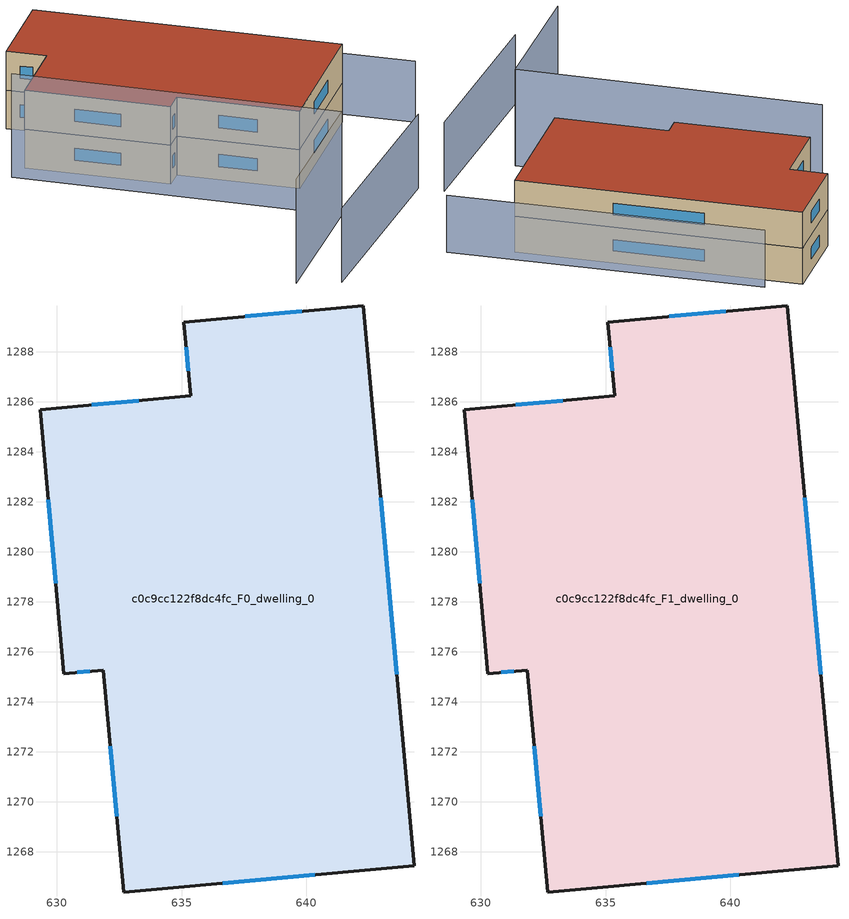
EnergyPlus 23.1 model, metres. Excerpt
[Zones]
c0c9cc122f8dc4fc_F0_dwelling_0
 floor ground (EU_floor_Construction): 642.28,1289.85 644.3,1267.43 632.68,1266.38 631.88,1275.27 630.29,1275.13 629.34,1285.7 635.36,1286.24 635.09,1289.2 z0
 wall outside (EU_wall_Construction): 630.29,1275.13 631.88,1275.27 632.68,1266.38 644.3,1267.43 642.28,1289.85 635.09,1289.2 635.36,1286.24 629.34,1285.7 630.29,1275.13 z0:3
 window (EU_Window_Construction): 630.83,1275.18 631.33,1275.22 / 629.66,1282.08 629.96,1278.75 / 633.3,1286.05 631.4,1285.88 / 635.18,1288.18 635.27,1287.25 / 639.82,1289.62 637.55,1289.42 / 643.61,1275.11 642.97,1282.17 / 636.66,1266.74 640.32,1267.07 / 632.15,1272.23 632.4,1269.43 z1.03:1.97
c0c9cc122f8dc4fc_F1_dwelling_0
 floor to c0c9cc122f8dc4fc_F0_dwelling_0 (EU_floor_Construction): 642.28,1289.85 644.3,1267.43 632.68,1266.38 631.88,1275.27 630.29,1275.13 629.34,1285.7 635.36,1286.24 635.09,1289.2 z3
 wall outside (EU_wall_Construction): 630.29,1275.13 631.88,1275.27 632.68,1266.38 644.3,1267.43 642.28,1289.85 635.09,1289.2 635.36,1286.24 629.34,1285.7 630.29,1275.13 z3:6
 window (EU_Window_Construction): 630.83,1275.18 631.33,1275.22 / 629.66,1282.08 629.96,1278.75 / 633.3,1286.05 631.4,1285.88 / 635.18,1288.18 635.27,1287.25 / 639.82,1289.62 637.55,1289.42 / 643.61,1275.11 642.97,1282.17 / 636.66,1266.74 640.32,1267.07 / 632.15,1272.23 632.4,1269.43 z4.03:4.97
 roof outside (EU_roof_Construction): 644.3,1267.43 642.28,1289.85 635.09,1289.2 635.36,1286.24 629.34,1285.7 630.29,1275.13 631.88,1275.27 632.68,1266.38 z6
shading: 618.94,1258.2 635.67,1258.63 z0:5.7; 627.57,1286.02 629.51,1262.08 / 629.51,1262.08 617.67,1261.12 z0:8; 646.01,1262.62 643.71,1287.3 z0:4.7
[Building]
EU S2 Campaign: North Axis=0; Terrain=City; Solar Distribution=FullExterior
[Site:Location]
Cape.Town.Intl.AP: Latitude=-33.965; Longitude=18.602; Time Zone=2; Elevation=46
[SizingPeriod:WeatherFileDays]
AnnualSizingPeriod: Begin Month=1; Begin Day of Month=1; End Month=12; End Day of Month=31; Day of Week for Start Day=Monday; Use Weather File Daylight Saving Period=No; Use Weather File Rain and Snow Indicators=No
[MATERIAL]
EU_InternalMass_Material: Roughness=MediumRough; Thickness=0.1; Conductivity=1; Density=1800; Specific Heat=900; Thermal Absorptance=0.9; Solar Absorptance=0.7; Visible Absorptance=0.7
[MATERIAL:NOMASS] Roughness=MediumRough; Thermal Absorptance=0.9; Solar Absorptance=0.7; Visible Absorptance=0.7
Name | Thermal Resistance
EU_wall_NoMass | 0.493876
EU_roof_NoMass | 0.449382
EU_floor_NoMass | 1.25
[WINDOWMATERIAL:SIMPLEGLAZINGSYSTEM]
EU_Window_SimpleGlazing: UFactor=4.4; Solar Heat Gain Coefficient=0.85; Visible Transmittance=0.85
[CONSTRUCTION]
EU_wall_Construction: EU_wall_NoMass
EU_roof_Construction: EU_roof_NoMass
EU_floor_Construction: EU_floor_NoMass
EU_Window_Construction: EU_Window_SimpleGlazing
EU_InternalMass_Construction: EU_InternalMass_Material
[ZONE] Type=1; Multiplier=1; Ceiling Height=autocalculate; Floor Area=autocalculate; Part of Total Floor Area=Yes
Name | Volume
c0c9cc122f8dc4fc_F0_dwelling_0 | 798.822
c0c9cc122f8dc4fc_F1_dwelling_0 | 798.821
[INTERNALMASS] Construction=EU_InternalMass_Construction; Surface Area=266.274
Name | Zone or ZoneList
c0c9cc122f8dc4fc_F0_dwelling_0_EU_InternalMass | c0c9cc122f8dc4fc_F0_dwelling_0
c0c9cc122f8dc4fc_F1_dwelling_0_EU_InternalMass | c0c9cc122f8dc4fc_F1_dwelling_0
[OTHEREQUIPMENT] Fuel Type=Electricity; Design Level Calculation Method=Watts/Area; Power per Zone Floor Area=1; Fraction Latent=0; Fraction Radiant=0; Fraction Lost=0; Carbon Dioxide Generation Rate=0; EndUse Subcategory=EU_Step8_InternalGains
Name | Zone or ZoneList or Space or SpaceList | Schedule
EU_Step8_InternalGain_c0c9cc122f8dc4fc_F0_dwelling_0_f000 | c0c9cc122f8dc4fc_F0_dwelling_0 | EU_Step8_GainSchedule_c0c9cc122f8dc4fc_F0_dwelling_0_f000
EU_Step8_InternalGain_c0c9cc122f8dc4fc_F1_dwelling_0_f000 | c0c9cc122f8dc4fc_F1_dwelling_0 | EU_Step8_GainSchedule_c0c9cc122f8dc4fc_F1_dwelling_0_f000
[ZONEVENTILATION:DESIGNFLOWRATE] Schedule=EU_AlwaysOn; Design Flow Rate Calculation Method=AirChanges/Hour; Air Changes per Hour=0.64; Ventilation Type=Natural; Fan Pressure Rise=0; Fan Total Efficiency=1; Constant Term Coefficient=1; Temperature Term Coefficient=0; Velocity Term Coefficient=0; Velocity Squared Term Coefficient=0; Minimum Indoor Temperature=-100; Maximum Indoor Temperature=100; Delta Temperature=-100; Minimum Outdoor Temperature=-100; Maximum Outdoor Temperature=100; Maximum Wind Speed=40
Name | Zone or ZoneList or Space or SpaceList
EU_ConstantAir_c0c9cc122f8dc4fc_F0_dwelling_0 | c0c9cc122f8dc4fc_F0_dwelling_0
EU_ConstantAir_c0c9cc122f8dc4fc_F1_dwelling_0 | c0c9cc122f8dc4fc_F1_dwelling_0
[HVACTEMPLATE:THERMOSTAT] Constant Heating Setpoint=20; Constant Cooling Setpoint=50
EU_HeatOnly_c0c9cc122f8dc4fc_F0_dwelling_0; EU_HeatOnly_c0c9cc122f8dc4fc_F1_dwelling_0
[HVACTEMPLATE:ZONE:IDEALLOADSAIRSYSTEM] System Availability Schedule=EU_AlwaysOn; Maximum Heating Supply Air Temperature=50; Minimum Cooling Supply Air Temperature=13; Maximum Heating Supply Air Humidity Ratio=0.0156; Minimum Cooling Supply Air Humidity Ratio=0.0077; Heating Limit=NoLimit; Cooling Limit=NoLimit; Heating Availability Schedule=EU_AlwaysOn; Cooling Availability Schedule=EU_CoolingOff; Dehumidification Control Type=ConstantSensibleHeatRatio; Cooling Sensible Heat Ratio=0.7; Dehumidification Setpoint=60; Humidification Control Type=None; Humidification Setpoint=30; Outdoor Air Method=None; Outdoor Air Flow Rate per Person=0.00944; Outdoor Air Flow Rate per Zone Floor Area=0; Outdoor Air Flow Rate per Zone=0; Demand Controlled Ventilation Type=None; Outdoor Air Economizer Type=NoEconomizer; Heat Recovery Type=None; Sensible Heat Recovery Effectiveness=0.7; Latent Heat Recovery Effectiveness=0.65
Name | Template Thermostat
c0c9cc122f8dc4fc_F0_dwelling_0 | EU_HeatOnly_c0c9cc122f8dc4fc_F0_dwelling_0
c0c9cc122f8dc4fc_F1_dwelling_0 | EU_HeatOnly_c0c9cc122f8dc4fc_F1_dwelling_0
[SIZING:ZONE] Zone Cooling Design Supply Air Temperature Input Method=SupplyAirTemperature; Zone Cooling Design Supply Air Temperature=13; Zone Heating Design Supply Air Temperature Input Method=SupplyAirTemperature; Zone Heating Design Supply Air Temperature=50; Zone Cooling Design Supply Air Humidity Ratio=0.008; Zone Heating Design Supply Air Humidity Ratio=0.008; Cooling Design Air Flow Method=DesignDay; Cooling Design Air Flow Rate=0; Cooling Minimum Air Flow per Zone Floor Area=0.000762; Cooling Minimum Air Flow=0; Cooling Minimum Air Flow Fraction=0.2; Heating Design Air Flow Method=DesignDay; Heating Design Air Flow Rate=0; Heating Maximum Air Flow per Zone Floor Area=0.002032; Heating Maximum Air Flow=0.141576; Heating Maximum Air Flow Fraction=0.3; Account for Dedicated Outdoor Air System=No; Dedicated Outdoor Air System Control Strategy=NeutralSupplyAir; Dedicated Outdoor Air Low Setpoint Temperature for Design=autosize; Dedicated Outdoor Air High Setpoint Temperature for Design=autosize; Zone Load Sizing Method=Sensible Load Only No Latent Load; Zone Latent Cooling Design Supply Air Humidity Ratio Input Method=HumidityRatioDifference; Zone Cooling Design Supply Air Humidity Ratio Difference=0.005; Zone Latent Heating Design Supply Air Humidity Ratio Input Method=HumidityRatioDifference; Zone Humidification Design Supply Air Humidity Ratio Difference=0.005
c0c9cc122f8dc4fc_F0_dwelling_0; c0c9cc122f8dc4fc_F1_dwelling_0
[SCHEDULE:CONSTANT]
Name | Hourly Value
EU_AlwaysOn | 1
EU_CoolingOff | 0
[SCHEDULE:FILE] Column Number=1; Rows to Skip at Top=0; Number of Hours of Data=8760; Column Separator=Comma; Interpolate to Timestep=No; Minutes per Item=60; Adjust Schedule for Daylight Savings=Yes
Name | File
EU_Step8_GainSchedule_c0c9cc122f8dc4fc_F0_dwelling_0_f000 | ../../schedules/c0c9cc122f8dc4fc/c0c9cc122f8dc4fc_F0_dwelling_0_f000_gain.csv
EU_Step8_GainSchedule_c0c9cc122f8dc4fc_F1_dwelling_0_f000 | ../../schedules/c0c9cc122f8dc4fc/c0c9cc122f8dc4fc_F1_dwelling_0_f000_gain.csv
